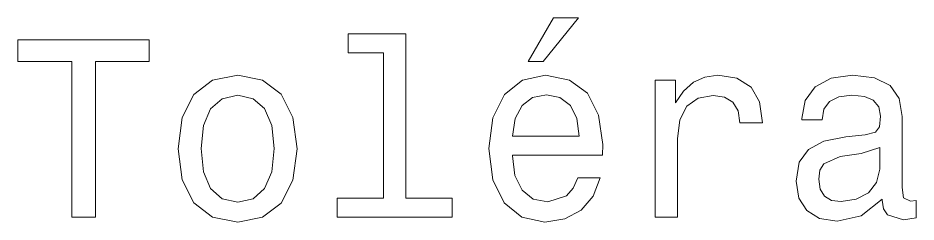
# Model space of a CAD drawing. Extents: x 0 to 420, y 0 to 297.
# Drawn here: x 295.96 to 313.66, y 79.17 to 83.2 of the extents above; entities that cross this region are included whole.
import ezdxf

# ---------------------------------------------------------------- set-up
doc = ezdxf.new("R2010")
doc.units = 0

msp = doc.modelspace()

# ---------------------------------------------------------------- linework, layer by layer
at = {"color": 7, "lineweight": 13}
for points in [[(306.013031, 82.346497), (306.310577, 82.346497), (307.011597, 83.203842), (306.517334, 83.203842)], [(303.163605, 82.517967), (303.163605, 79.643326), (302.250763, 79.643326), (302.250763, 79.270126), (304.515198, 79.270126), (304.515198, 79.643326), (303.607391, 79.643326), (303.607391, 82.891167), (302.467621, 82.891167), (302.467621, 82.517967)], [(297.020935, 79.270126), (297.484924, 79.270126), (297.484924, 82.346497), (298.544006, 82.346497), (298.544006, 82.770126), (295.956818, 82.770126), (295.956818, 82.346497), (297.020935, 82.346497)], [(299.113892, 80.621712), (299.19458, 80.006439), (299.426575, 79.552544), (299.794708, 79.270126), (300.288971, 79.174309), (300.778137, 79.270126), (301.146301, 79.547501), (301.378296, 80.001396), (301.46402, 80.621712), (301.378296, 81.236984), (301.146301, 81.695915), (300.778137, 81.973297), (300.288971, 82.074158), (299.794708, 81.973297), (299.426575, 81.690872), (299.19458, 81.236984)], [(305.705383, 80.495628), (307.480591, 80.495628), (307.485657, 80.7024), (307.404968, 81.282372), (307.183044, 81.716095), (306.830017, 81.97834), (306.360992, 82.074158), (305.902069, 81.973297), (305.549042, 81.690872), (305.322113, 81.231941), (305.241394, 80.626755), (305.317047, 80.006439), (305.544006, 79.552544), (305.891998, 79.270126), (306.345886, 79.174309), (306.739258, 79.239868), (307.062012, 79.411339), (307.299042, 79.68367), (307.435211, 80.046783), (306.99646, 80.046783), (306.90567, 79.845055), (306.774536, 79.693756), (306.401337, 79.572723), (306.113892, 79.628197), (305.897034, 79.80471), (305.755829, 80.092171), (305.705383, 80.480499)], [(308.519501, 79.270126), (308.963318, 79.270126), (308.963318, 80.818398), (309.008698, 81.191597), (309.144867, 81.458885), (309.36676, 81.62027), (309.664307, 81.675743), (309.88623, 81.640442), (310.052643, 81.539581), (310.153503, 81.368111), (310.188812, 81.136124), (310.637665, 81.136124), (310.577148, 81.544624), (310.410706, 81.837128), (310.133331, 82.013641), (309.755096, 82.074158), (309.497894, 82.033813), (309.276001, 81.932953), (309.079315, 81.761482), (308.922974, 81.529495), (308.922974, 81.97834), (308.519501, 81.97834)], [(312.997894, 79.623154), (312.997894, 79.608025), (313.023102, 79.436554), (313.098755, 79.315514), (313.416473, 79.219696), (313.663605, 79.26004), (313.663605, 79.602982), (313.557678, 79.587852), (313.416473, 79.653412), (313.391266, 79.855141), (313.391266, 81.257156), (313.33075, 81.615227), (313.154236, 81.867386), (312.846588, 82.018684), (312.412872, 82.074158), (311.989258, 82.013641), (311.676575, 81.842171), (311.479889, 81.574883), (311.414307, 81.221855), (311.414307, 81.191597), (311.812744, 81.191597), (311.848022, 81.403412), (311.958984, 81.55471), (312.140533, 81.645485), (312.397736, 81.680786), (312.644867, 81.655571), (312.821381, 81.579926), (312.927277, 81.448799), (312.962585, 81.267242), (312.942413, 81.055428), (312.861725, 80.949524), (312.660004, 80.899086), (312.281769, 80.858742), (311.848022, 80.767967), (311.540405, 80.606583), (311.358856, 80.354424), (311.303375, 79.981224), (311.35379, 79.648369), (311.510132, 79.401253), (311.762299, 79.244911), (312.110291, 79.189438), (312.579315, 79.295341)], [(299.56778, 80.626755), (299.613159, 81.080643), (299.754364, 81.408455), (299.981323, 81.610184), (300.288971, 81.680786), (300.591553, 81.610184), (300.818512, 81.413498), (300.959717, 81.080643), (301.010132, 80.626755), (300.959717, 80.167824), (300.818512, 79.834969), (300.591553, 79.63324), (300.288971, 79.56768), (299.981323, 79.63324), (299.754364, 79.834969), (299.613159, 80.167824)], [(305.705383, 80.868828), (305.760864, 81.216812), (305.897034, 81.474014), (306.10379, 81.630356), (306.376129, 81.685829), (306.643433, 81.630356), (306.850189, 81.474014), (306.976288, 81.216812), (307.021667, 80.868828)], [(312.947449, 80.218254), (312.886932, 79.956009), (312.725555, 79.754272), (312.48349, 79.623154), (312.185944, 79.577766), (311.994293, 79.602982), (311.858124, 79.68367), (311.7724, 79.824883), (311.747162, 80.021568), (311.767334, 80.198082), (311.848022, 80.324158), (312.170807, 80.46537), (312.579315, 80.525887), (312.947449, 80.646927)]]:
    msp.add_lwpolyline(points, close=True, dxfattribs=at)

doc.saveas('drawing.dxf')
